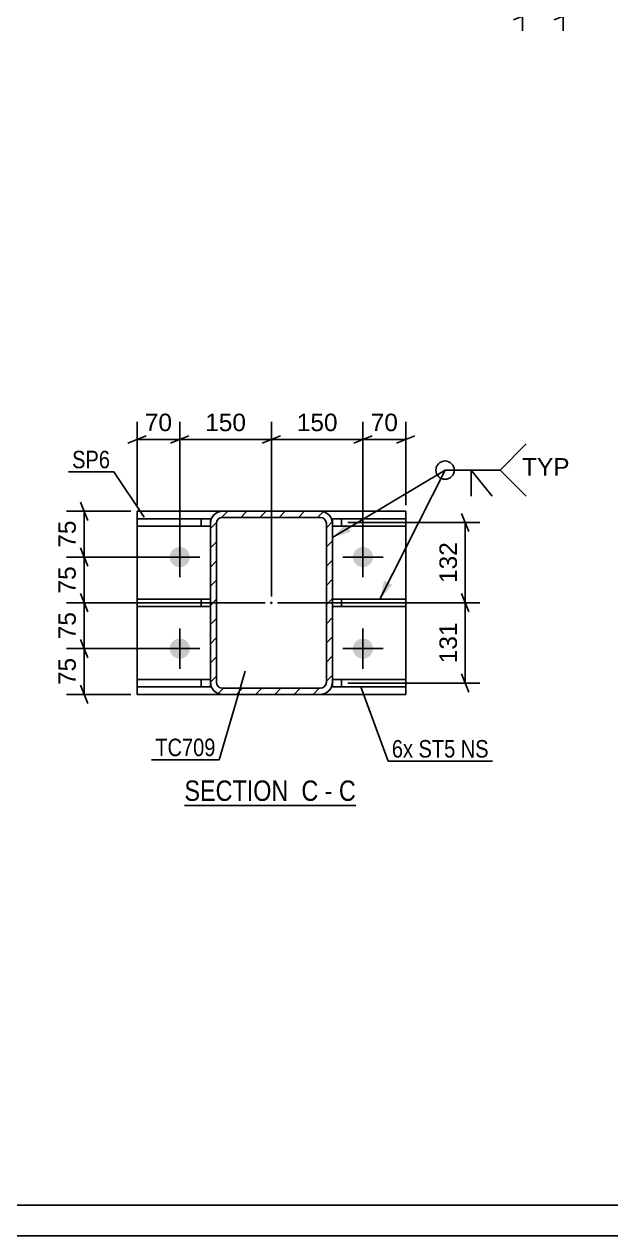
# Model space of a CAD drawing. Header units: millimetres. Extents: x 0 to 841, y 0 to 594.
# Drawn here: x 236.9 to 333, y 0 to 198.5 of the extents above; entities that cross this region are included whole.
import ezdxf

# ---------------------------------------------------------------- set-up
doc = ezdxf.new("R2010")
doc.units = ezdxf.units.MM
doc.linetypes.add('DXK_LINE_DOT2', pattern=[3.9198, 1.9599, -1.9599])
doc.linetypes.add('DXK_LINE_DOT3', pattern=[5.9187, 2.979, -0.9799, 0.9799, -0.9799])
doc.styles.add('Arial', font='ARIAL.TTF', dxfattribs={"height": 0.2})
doc.styles.add('Arial Narrow', font='ARIALN.TTF', dxfattribs={"height": 0.2})

# ---------------------------------------------------------------- blocks, each defined once
blk = doc.blocks.new('Unknown-284928707-1132')
at = {"color": 5, "linetype": 'Continuous'}
for p, q in [((5, 5), (836, 5)), ((0, 0), (841, 0))]:
    blk.add_line(p, q, dxfattribs=at)
blk = doc.blocks.new('Unknown-284928707-15 - 1247')
at = {"color": 6, "linetype": 'Continuous'}
blk.add_line((263.16, 70.51), (291.23, 70.51), dxfattribs=at)
at = {"color": 0, "linetype": 'Continuous'}
for points in [[(281.27, 71.26), (281.27, 74.76), (263.16, 74.76), (263.16, 71.26)], [(285.09, 71.26), (285.09, 74.76), (282.32, 74.76), (282.32, 71.26)], [(287.41, 71.26), (287.41, 74.76), (286.14, 74.76), (286.14, 71.26)], [(291.23, 71.26), (291.23, 74.76), (288.46, 74.76), (288.46, 71.26)]]:
    blk.add_wipeout(points, dxfattribs=at)
at = {"color": 7, "linetype": 'Continuous', "style": 'Arial Narrow'}
for s, p in [('SECTION ', (263.16, 71.26)), ('C', (282.32, 71.26)), ('C', (288.46, 71.26)), ('-', (286.14, 71.26))]:
    blk.add_text(s, height=3.34, dxfattribs=at).set_placement(p)
blk = doc.blocks.new('Part-284928707-1292 - 1247')
at = {"linetype": 'Continuous'}
h = blk.add_hatch(dxfattribs=at)
h.set_pattern_fill('', scale=0.7, style=0, pattern_type=0)
h.set_pattern_definition([(45, (267.3977, 90.7147), (-1.57154, 1.57154), [])])
h.paths.add_polyline_path([(267.4, 116.71), (267.4, 90.71), (267.55, 89.95), (267.98, 89.3), (268.63, 88.87), (269.4, 88.71), (285.4, 88.71), (286.16, 88.87), (286.81, 89.3), (287.25, 89.95), (287.4, 90.71), (287.4, 116.71), (287.25, 117.48), (286.81, 118.13), (286.16, 118.56), (285.4, 118.71), (269.4, 118.71), (268.63, 118.56), (267.98, 118.13), (267.55, 117.48)])
h.paths.add_polyline_path([(268.69, 117.42), (269.01, 117.64), (269.4, 117.71), (285.4, 117.71), (285.78, 117.64), (286.1, 117.42), (286.32, 117.1), (286.4, 116.71), (286.4, 90.71), (286.32, 90.33), (286.1, 90.01), (285.78, 89.79), (285.4, 89.71), (269.4, 89.71), (269.01, 89.79), (268.69, 90.01), (268.47, 90.33), (268.4, 90.71), (268.4, 116.71), (268.47, 117.1)])
blk.add_hatch(color=246, dxfattribs=at).paths.add_polyline_path([(277.4, 103.61, -1), (277.4, 103.81, -1)])
at = {"color": 7, "linetype": 'DXK_LINE_DOT2'}
for p, q in [((267.4, 116.71), (267.55, 117.48)), ((268.63, 118.56), (269.4, 118.71)), ((269.4, 117.71), (269.01, 117.64)), ((269.4, 118.71), (285.4, 118.71)), ((269.4, 117.71), (285.4, 117.71)), ((285.4, 118.71), (286.16, 118.56)), ((285.78, 117.64), (285.4, 117.71)), ((287.25, 117.48), (287.4, 116.71)), ((267.4, 116.71), (267.4, 90.71)), ((268.47, 117.1), (268.4, 116.71)), ((268.4, 90.71), (268.4, 116.71)), ((286.4, 116.71), (286.32, 117.1)), ((286.4, 90.71), (286.4, 116.71)), ((287.4, 116.71), (287.4, 90.71)), ((267.55, 89.95), (267.4, 90.71)), ((268.4, 90.71), (268.47, 90.33)), ((269.01, 89.79), (269.4, 89.71)), ((269.4, 89.71), (285.4, 89.71)), ((285.4, 89.71), (285.78, 89.79)), ((286.32, 90.33), (286.4, 90.71)), ((287.4, 90.71), (287.25, 89.95)), ((269.4, 88.71), (268.63, 88.87)), ((269.4, 88.71), (285.4, 88.71)), ((286.16, 88.87), (285.4, 88.71))]:
    blk.add_line(p, q, dxfattribs=at)
at = {"color": 2, "linetype": 'Continuous'}
for p, q in [((267.55, 117.48), (267.4, 116.71)), ((269.4, 118.71), (268.63, 118.56)), ((269.01, 117.64), (269.4, 117.71)), ((269.4, 118.71), (285.4, 118.71)), ((269.4, 117.71), (285.4, 117.71)), ((286.16, 118.56), (285.4, 118.71)), ((285.4, 117.71), (285.78, 117.64)), ((287.4, 116.71), (287.25, 117.48)), ((267.4, 90.71), (267.4, 116.71)), ((268.4, 116.71), (268.47, 117.1)), ((268.4, 90.71), (268.4, 116.71)), ((286.32, 117.1), (286.4, 116.71)), ((286.4, 90.71), (286.4, 116.71)), ((287.4, 90.71), (287.4, 116.71)), ((267.4, 90.71), (267.55, 89.95)), ((268.47, 90.33), (268.4, 90.71)), ((269.4, 89.71), (269.01, 89.79)), ((269.4, 89.71), (285.4, 89.71)), ((285.78, 89.79), (285.4, 89.71)), ((286.4, 90.71), (286.32, 90.33)), ((287.25, 89.95), (287.4, 90.71)), ((268.63, 88.87), (269.4, 88.71)), ((269.4, 88.71), (285.4, 88.71)), ((285.4, 88.71), (286.16, 88.87))]:
    blk.add_line(p, q, dxfattribs=at)
at = {"color": 7, "linetype": 'DXK_LINE_DOT3'}
blk.add_line((277.4, 103.71), (277.4, 103.71), dxfattribs=at)
at = {"color": 246, "linetype": 'DXK_LINE_DOT2'}
blk.add_line((277.4, 103.71), (277.4, 103.71), dxfattribs=at)
at = {"color": 246, "linetype": 'Continuous'}
blk.add_circle((277.4, 103.71), 0.1, dxfattribs=at)
at = {"color": 7, "linetype": 'DXK_LINE_DOT2'}
for centre, radius, start, end in [((269.4, 116.71), 2, 112.5, 157.5), ((269.4, 116.71), 1, 112.5, 157.5), ((285.4, 116.71), 1, 22.5, 67.5), ((285.4, 116.71), 2, 22.5, 67.5), ((269.4, 90.71), 2, 202.5, 247.5), ((269.4, 90.71), 1, 202.5, 247.5), ((285.4, 90.71), 1, 292.5, 337.5), ((285.4, 90.71), 2, 292.5, 337.5)]:
    blk.add_arc(centre, radius, start, end, dxfattribs=at)
at = {"color": 2, "linetype": 'Continuous'}
for centre, radius, start, end in [((269.4, 116.71), 2, 112.5, 157.5), ((269.4, 116.71), 1, 112.5, 157.5), ((285.4, 116.71), 1, 22.5, 67.5), ((285.4, 116.71), 2, 22.5, 67.5), ((269.4, 90.71), 2, 202.5, 247.5), ((269.4, 90.71), 1, 202.5, 247.5), ((285.4, 90.71), 1, 292.5, 337.5), ((285.4, 90.71), 2, 292.5, 337.5)]:
    blk.add_arc(centre, radius, start, end, dxfattribs=at)
blk = doc.blocks.new('Part-284928707-1360 - 1247')
at = {"color": 2, "linetype": 'Continuous'}
for p, q in [((299.4, 91.17), (287.4, 91.17)), ((287.4, 90.71), (287.4, 89.97)), ((299.4, 89.97), (287.4, 89.97)), ((299.4, 91.17), (299.4, 89.97))]:
    blk.add_line(p, q, dxfattribs=at)
at = {"color": 7, "linetype": 'DXK_LINE_DOT2'}
for p, q in [((287.4, 91.17), (287.4, 90.71)), ((288.9, 89.97), (288.9, 91.17))]:
    blk.add_line(p, q, dxfattribs=at)
blk = doc.blocks.new('Part-284928707-1355 - 1247')
at = {"color": 2, "linetype": 'Continuous'}
for p, q in [((299.4, 117.47), (287.4, 117.47)), ((287.4, 117.47), (287.4, 116.71)), ((299.4, 117.47), (299.4, 116.27)), ((299.4, 116.27), (287.4, 116.27))]:
    blk.add_line(p, q, dxfattribs=at)
at = {"color": 7, "linetype": 'DXK_LINE_DOT2'}
for p, q in [((288.9, 116.27), (288.9, 117.47)), ((287.4, 116.71), (287.4, 116.27))]:
    blk.add_line(p, q, dxfattribs=at)
blk = doc.blocks.new('Part-284928707-1268 - 1247')
at = {"color": 2, "linetype": 'Continuous'}
for p, q in [((255.4, 88.71), (255.4, 118.71)), ((255.4, 118.71), (269.4, 118.71)), ((299.4, 118.71), (285.4, 118.71)), ((299.4, 88.71), (299.4, 118.71)), ((269.4, 88.71), (255.4, 88.71)), ((299.4, 88.71), (285.4, 88.71))]:
    blk.add_line(p, q, dxfattribs=at)
at = {"color": 7, "linetype": 'DXK_LINE_DOT2'}
for p, q in [((269.4, 118.71), (285.4, 118.71)), ((269.4, 88.71), (285.4, 88.71))]:
    blk.add_line(p, q, dxfattribs=at)
blk = doc.blocks.new('Part-284928707-1375 - 1247')
at = {"color": 2, "linetype": 'Continuous'}
for p, q in [((255.4, 89.97), (255.4, 91.17)), ((255.4, 91.17), (267.4, 91.17)), ((255.4, 89.97), (267.4, 89.97)), ((267.4, 90.71), (267.4, 89.97))]:
    blk.add_line(p, q, dxfattribs=at)
at = {"color": 7, "linetype": 'DXK_LINE_DOT2'}
for p, q in [((265.9, 89.97), (265.9, 91.17)), ((267.4, 91.17), (267.4, 90.71))]:
    blk.add_line(p, q, dxfattribs=at)
blk = doc.blocks.new('Bolt-284928707-1311 - 1247')
at = {"linetype": 'Continuous'}
for points in [[(260.75, 111.21, -1), (264.05, 111.21, -1)], [(290.75, 111.21, -1), (294.05, 111.21, -1)], [(260.75, 96.21, -1), (264.05, 96.21, -1)], [(290.75, 96.21, -1), (294.05, 96.21, -1)]]:
    blk.add_hatch(color=1, dxfattribs=at).paths.add_polyline_path(points)
at = {"color": 1, "linetype": 'Continuous'}
for p, q in [((262.4, 107.91), (262.4, 114.51)), ((292.4, 107.91), (292.4, 114.51)), ((265.7, 111.21), (259.1, 111.21)), ((295.7, 111.21), (289.1, 111.21)), ((262.4, 92.91), (262.4, 99.51)), ((292.4, 92.91), (292.4, 99.51)), ((265.7, 96.21), (259.1, 96.21)), ((295.7, 96.21), (289.1, 96.21))]:
    blk.add_line(p, q, dxfattribs=at)
blk = doc.blocks.new('Part-284928707-1350 - 1247')
at = {"color": 2, "linetype": 'Continuous'}
for p, q in [((299.4, 104.32), (287.4, 104.32)), ((299.4, 104.32), (299.4, 103.12)), ((299.4, 103.12), (287.4, 103.12))]:
    blk.add_line(p, q, dxfattribs=at)
at = {"color": 7, "linetype": 'DXK_LINE_DOT2'}
for p, q in [((287.4, 104.32), (287.4, 103.12)), ((288.9, 103.12), (288.9, 104.32))]:
    blk.add_line(p, q, dxfattribs=at)
blk = doc.blocks.new('Part-284928707-1365 - 1247')
at = {"color": 2, "linetype": 'Continuous'}
for p, q in [((255.4, 103.12), (255.4, 104.32)), ((255.4, 104.32), (267.4, 104.32)), ((255.4, 103.12), (267.4, 103.12))]:
    blk.add_line(p, q, dxfattribs=at)
at = {"color": 7, "linetype": 'DXK_LINE_DOT2'}
for p, q in [((265.9, 103.12), (265.9, 104.32)), ((267.4, 104.32), (267.4, 103.12))]:
    blk.add_line(p, q, dxfattribs=at)
blk = doc.blocks.new('Part-284928707-1370 - 1247')
at = {"color": 2, "linetype": 'Continuous'}
for p, q in [((255.4, 116.27), (255.4, 117.47)), ((255.4, 117.47), (267.4, 117.47)), ((267.4, 117.47), (267.4, 116.71)), ((255.4, 116.27), (267.4, 116.27))]:
    blk.add_line(p, q, dxfattribs=at)
at = {"color": 7, "linetype": 'DXK_LINE_DOT2'}
for p, q in [((265.9, 116.27), (265.9, 117.47)), ((267.4, 116.71), (267.4, 116.27))]:
    blk.add_line(p, q, dxfattribs=at)
blk = doc.blocks.new('StraightDimension-284928707-1504 - 1247')
at = {"color": 7, "linetype": 'Continuous'}
for p, q in [((309.74, 115.37), (308.54, 118.37)), ((289.9, 116.87), (311.54, 116.87)), ((309.14, 103.72), (309.14, 116.87)), ((308.54, 105.22), (309.74, 102.22)), ((278.4, 103.72), (311.54, 103.72))]:
    blk.add_line(p, q, dxfattribs=at)
at = {"color": 0}
blk.add_wipeout([(308.39, 114.23), (304.19, 114.23), (304.19, 106.36), (308.39, 106.36)], dxfattribs=at)
at = {"color": 3, "style": 'Arial'}
blk.add_text('132', height=2.865, rotation=90.0002, dxfattribs=at).set_placement((307.79, 106.96))
blk = doc.blocks.new('StraightDimension-284928707-1439 - 1247')
at = {"color": 7, "linetype": 'Continuous'}
for p, q in [((255.4, 119.71), (255.4, 133.34)), ((262.4, 112.21), (262.4, 133.34)), ((253.9, 129.89), (256.9, 131.09)), ((263.9, 131.09), (260.9, 129.89)), ((255.4, 130.49), (262.4, 130.49))]:
    blk.add_line(p, q, dxfattribs=at)
at = {"color": 0}
blk.add_wipeout([(261.72, 131.24), (261.72, 135.44), (256.07, 135.44), (256.07, 131.24)], dxfattribs=at)
at = {"color": 3, "style": 'Arial'}
blk.add_text('70', height=2.865, dxfattribs=at).set_placement((256.67, 131.84))
blk = doc.blocks.new('StraightDimension-284928707-1493 - 1247')
at = {"color": 7, "linetype": 'Continuous'}
for p, q in [((309.74, 102.22), (308.54, 105.22)), ((278.4, 103.72), (311.54, 103.72)), ((309.14, 90.57), (309.14, 103.72)), ((308.54, 92.07), (309.74, 89.07)), ((289.9, 90.57), (311.54, 90.57))]:
    blk.add_line(p, q, dxfattribs=at)
at = {"color": 0}
blk.add_wipeout([(308.39, 101.08), (304.19, 101.08), (304.19, 93.21), (308.39, 93.21)], dxfattribs=at)
at = {"color": 3, "style": 'Arial'}
blk.add_text('131', height=2.865, rotation=90.0002, dxfattribs=at).set_placement((307.79, 93.81))
blk = doc.blocks.new('StraightDimension-284928707-1450 - 1247')
at = {"color": 7, "linetype": 'Continuous'}
for p, q in [((246.11, 97.71), (247.31, 94.71)), ((261.4, 96.21), (243.86, 96.21)), ((246.71, 88.71), (246.71, 96.21)), ((247.31, 87.21), (246.11, 90.21)), ((254.4, 88.71), (243.86, 88.71))]:
    blk.add_line(p, q, dxfattribs=at)
at = {"color": 0}
blk.add_wipeout([(245.96, 95.29), (241.76, 95.29), (241.76, 89.64), (245.96, 89.64)], dxfattribs=at)
at = {"color": 3, "style": 'Arial'}
blk.add_text('75', height=2.865, rotation=90.0002, dxfattribs=at).set_placement((245.36, 90.24))
blk = doc.blocks.new('StraightDimension-284928707-1401 - 1247')
at = {"color": 7, "linetype": 'Continuous'}
for p, q in [((292.4, 112.21), (292.4, 133.34)), ((299.4, 119.71), (299.4, 133.34)), ((290.9, 129.89), (293.9, 131.09)), ((300.9, 131.09), (297.9, 129.89)), ((292.4, 130.49), (299.4, 130.49))]:
    blk.add_line(p, q, dxfattribs=at)
at = {"color": 0}
blk.add_wipeout([(298.72, 131.24), (298.72, 135.44), (293.07, 135.44), (293.07, 131.24)], dxfattribs=at)
at = {"color": 3, "style": 'Arial'}
blk.add_text('70', height=2.865, dxfattribs=at).set_placement((293.67, 131.84))
blk = doc.blocks.new('StraightDimension-284928707-1417 - 1247')
at = {"color": 7, "linetype": 'Continuous'}
for p, q in [((277.4, 104.72), (277.4, 133.34)), ((292.4, 112.21), (292.4, 133.34)), ((278.9, 131.09), (275.9, 129.89)), ((290.9, 129.89), (293.9, 131.09)), ((277.4, 130.49), (292.4, 130.49))]:
    blk.add_line(p, q, dxfattribs=at)
at = {"color": 0}
blk.add_wipeout([(288.83, 131.24), (288.83, 135.44), (280.96, 135.44), (280.96, 131.24)], dxfattribs=at)
at = {"color": 3, "style": 'Arial'}
blk.add_text('150', height=2.865, dxfattribs=at).set_placement((281.56, 131.84))
blk = doc.blocks.new('StraightDimension-284928707-1428 - 1247')
at = {"color": 7, "linetype": 'Continuous'}
for p, q in [((262.4, 112.21), (262.4, 133.34)), ((277.4, 104.72), (277.4, 133.34)), ((263.9, 131.09), (260.9, 129.89)), ((275.9, 129.89), (278.9, 131.09)), ((262.4, 130.49), (277.4, 130.49))]:
    blk.add_line(p, q, dxfattribs=at)
at = {"color": 0}
blk.add_wipeout([(273.83, 131.24), (273.83, 135.44), (265.96, 135.44), (265.96, 131.24)], dxfattribs=at)
at = {"color": 3, "style": 'Arial'}
blk.add_text('150', height=2.865, dxfattribs=at).set_placement((266.56, 131.84))
blk = doc.blocks.new('StraightDimension-284928707-1460 - 1247')
at = {"color": 7, "linetype": 'Continuous'}
for p, q in [((246.11, 105.22), (247.31, 102.22)), ((276.4, 103.72), (243.86, 103.72)), ((246.71, 96.21), (246.71, 103.72)), ((247.31, 94.71), (246.11, 97.71)), ((261.4, 96.21), (243.86, 96.21))]:
    blk.add_line(p, q, dxfattribs=at)
at = {"color": 0}
blk.add_wipeout([(245.96, 102.79), (241.76, 102.79), (241.76, 97.14), (245.96, 97.14)], dxfattribs=at)
at = {"color": 3, "style": 'Arial'}
blk.add_text('75', height=2.865, rotation=90.0002, dxfattribs=at).set_placement((245.36, 97.74))
blk = doc.blocks.new('StraightDimension-284928707-1471 - 1247')
at = {"color": 7, "linetype": 'Continuous'}
for p, q in [((261.4, 111.21), (243.86, 111.21)), ((246.11, 112.71), (247.31, 109.71)), ((246.71, 103.72), (246.71, 111.21)), ((247.31, 102.22), (246.11, 105.22)), ((276.4, 103.72), (243.86, 103.72))]:
    blk.add_line(p, q, dxfattribs=at)
at = {"color": 0}
blk.add_wipeout([(245.96, 110.29), (241.76, 110.29), (241.76, 104.64), (245.96, 104.64)], dxfattribs=at)
at = {"color": 3, "style": 'Arial'}
blk.add_text('75', height=2.865, rotation=90.0002, dxfattribs=at).set_placement((245.36, 105.24))
blk = doc.blocks.new('StraightDimension-284928707-1482 - 1247')
at = {"color": 7, "linetype": 'Continuous'}
for p, q in [((246.11, 120.21), (247.31, 117.21)), ((254.4, 118.71), (243.86, 118.71)), ((246.71, 111.21), (246.71, 118.71)), ((261.4, 111.21), (243.86, 111.21)), ((247.31, 109.71), (246.11, 112.71))]:
    blk.add_line(p, q, dxfattribs=at)
at = {"color": 0}
blk.add_wipeout([(245.96, 117.79), (241.76, 117.79), (241.76, 112.14), (245.96, 112.14)], dxfattribs=at)
at = {"color": 3, "style": 'Arial'}
blk.add_text('75', height=2.865, rotation=90.0002, dxfattribs=at).set_placement((245.36, 112.74))
blk = doc.blocks.new('StraightDimension-284928707-2350 - 2077')
at = {"color": 7, "linetype": 'Continuous'}
for p, q in [((318.53, 213.85), (318.53, 197.45)), ((325.2, 213.13), (325.2, 197.45)), ((317.03, 199.25), (320.03, 200.45)), ((318.53, 199.85), (325.2, 199.85)), ((326.7, 200.45), (323.7, 199.25))]:
    blk.add_line(p, q, dxfattribs=at)
at = {"color": 0}
blk.add_wipeout([(318.01, 200.6), (318.01, 204.8), (310.14, 204.8), (310.14, 200.6)], dxfattribs=at)
at = {"color": 7, "linetype": 'Continuous'}
blk.add_line((318.53, 199.85), (309.61, 199.85), dxfattribs=at)
blk.add_line((318.53, 199.85), (309.61, 199.85), dxfattribs=at)
at = {"color": 3, "style": 'Arial'}
blk.add_text('100', height=2.865, dxfattribs=at).set_placement((310.74, 201.2))
blk = doc.blocks.new('StraightDimension-284928707-2349 - 2077')
at = {"color": 7, "linetype": 'Continuous'}
for p, q in [((325.2, 213.13), (325.2, 197.45)), ((338.53, 213.13), (338.53, 197.45)), ((326.7, 200.45), (323.7, 199.25)), ((325.2, 199.85), (338.53, 199.85)), ((337.03, 199.25), (340.03, 200.45))]:
    blk.add_line(p, q, dxfattribs=at)
at = {"color": 0}
blk.add_wipeout([(335.8, 200.6), (335.8, 204.8), (327.93, 204.8), (327.93, 200.6)], dxfattribs=at)
at = {"color": 3, "style": 'Arial'}
blk.add_text('200', height=2.865, dxfattribs=at).set_placement((328.53, 201.2))
blk = doc.blocks.new('Mark-284928707-1288 - 1247')
at = {"color": 0}
blk.add_wipeout([(268.25, 78.59), (268.25, 81.59), (258.39, 81.59), (258.39, 78.59)], dxfattribs=at)
blk.add_wipeout([(268.25, 78.59), (268.25, 81.59), (258.39, 81.59), (258.39, 78.59)], dxfattribs=at)
at = {"color": 30, "linetype": 'Continuous'}
for p in [(273.1, 92.52), (257.79, 77.99)]:
    blk.add_line(p, (268.85, 77.99), dxfattribs=at)
at = {"color": 3, "style": 'Arial Narrow'}
blk.add_text('TC709', height=2.863, dxfattribs=at).set_placement((258.39, 78.59))
blk = doc.blocks.new('Mark-284928707-1263 - 1247')
at = {"color": 0}
blk.add_wipeout([(250.97, 125.76), (250.97, 128.76), (244.76, 128.76), (244.76, 125.76)], dxfattribs=at)
blk.add_wipeout([(250.97, 125.76), (250.97, 128.76), (244.76, 128.76), (244.76, 125.76)], dxfattribs=at)
at = {"color": 30, "linetype": 'Continuous'}
for p in [(244.16, 125.16), (256.56, 117.75)]:
    blk.add_line(p, (251.57, 125.16), dxfattribs=at)
at = {"color": 3, "style": 'Arial Narrow'}
blk.add_text('SP6', height=2.863, dxfattribs=at).set_placement((244.76, 125.76))
blk = doc.blocks.new('WeldMark-284928707-1511 - 1247')
at = {"linetype": 'Continuous'}
for points in [[(290.36, 115.34), (287.4, 114.44), (289.59, 116.62)], [(297.2, 106.66), (295.18, 104.32), (295.86, 107.33)]]:
    blk.add_hatch(color=30, dxfattribs=at).paths.add_polyline_path(points)
at = {"color": 30, "linetype": 'Continuous'}
for p, q in [((287.4, 114.44), (305.85, 125.45)), ((295.18, 104.32), (305.85, 125.45)), ((305.85, 125.45), (314.85, 125.45))]:
    blk.add_line(p, q, dxfattribs=at)
at = {"color": 3, "linetype": 'Continuous'}
for q in [(313.56, 121.16), (310.13, 121.16)]:
    blk.add_line((310.13, 125.45), q, dxfattribs=at)
for start, end in [(90, 270), (270, 90)]:
    blk.add_arc((305.85, 125.45), 1.5, start, end, dxfattribs=at)
at = {"color": 0, "linetype": 'Continuous'}
blk.add_wipeout([(326.22, 124.55), (326.22, 127.55), (318.45, 127.55), (318.45, 124.55)], dxfattribs=at)
blk.add_wipeout([(326.22, 124.55), (326.22, 127.55), (318.45, 127.55), (318.45, 124.55)], dxfattribs=at)
at = {"color": 3, "linetype": 'Continuous'}
for q in [(319.13, 129.74), (319.13, 121.16)]:
    blk.add_line((314.85, 125.45), q, dxfattribs=at)
at = {"color": 3, "linetype": 'Continuous', "style": 'Arial'}
blk.add_text('TYP', height=2.865, dxfattribs=at).set_placement((318.45, 124.55))
blk = doc.blocks.new('MarkSet-284928707-1574 - 1247')
at = {"color": 0}
blk.add_wipeout([(300.6, 78.36), (300.6, 81.36), (297.13, 81.36), (297.13, 78.36)], dxfattribs=at)
blk.add_wipeout([(300.6, 78.36), (300.6, 81.36), (297.13, 81.36), (297.13, 78.36)], dxfattribs=at)
at = {"color": 30, "linetype": 'Continuous'}
blk.add_line((292.03, 89.97), (296.53, 77.76), dxfattribs=at)
at = {"color": 0}
blk.add_wipeout([(307.52, 78.36), (307.52, 81.36), (301.5, 81.36), (301.5, 78.36)], dxfattribs=at)
blk.add_wipeout([(307.52, 78.36), (307.52, 81.36), (301.5, 81.36), (301.5, 78.36)], dxfattribs=at)
at = {"color": 3, "style": 'Arial Narrow'}
for s, p in [('6x', (297.13, 78.36)), ('ST5', (301.5, 78.36))]:
    blk.add_text(s, height=2.863, dxfattribs=at).set_placement(p)
at = {"color": 0}
blk.add_wipeout([(312.99, 78.36), (312.99, 81.36), (308.42, 81.36), (308.42, 78.36)], dxfattribs=at)
blk.add_wipeout([(312.99, 78.36), (312.99, 81.36), (308.42, 81.36), (308.42, 78.36)], dxfattribs=at)
at = {"color": 30, "linetype": 'Continuous'}
blk.add_line((296.53, 77.76), (313.59, 77.76), dxfattribs=at)
at = {"color": 3, "style": 'Arial Narrow'}
blk.add_text('NS', height=2.863, dxfattribs=at).set_placement((308.42, 78.36))

msp = doc.modelspace()

# ---------------------------------------------------------------- block references
for name in ['Unknown-284928707-1132', 'Part-284928707-1268 - 1247', 'Part-284928707-1370 - 1247', 'Part-284928707-1292 - 1247', 'Part-284928707-1355 - 1247', 'Bolt-284928707-1311 - 1247', 'Part-284928707-1365 - 1247', 'Part-284928707-1350 - 1247', 'Part-284928707-1375 - 1247', 'Part-284928707-1360 - 1247']:
    msp.add_blockref(name, (0, 0))

# ---------------------------------------------------------------- next in the draw order: block references
for name in ['StraightDimension-284928707-2350 - 2077', 'StraightDimension-284928707-1439 - 1247', 'StraightDimension-284928707-1504 - 1247', 'StraightDimension-284928707-1450 - 1247', 'Unknown-284928707-15 - 1247']:
    msp.add_blockref(name, (0, 0))

# ---------------------------------------------------------------- next in the draw order: block references
for name in ['StraightDimension-284928707-2349 - 2077', 'StraightDimension-284928707-1401 - 1247', 'StraightDimension-284928707-1493 - 1247', 'Mark-284928707-1288 - 1247']:
    msp.add_blockref(name, (0, 0))

# ---------------------------------------------------------------- next in the draw order: block references
for name in ['StraightDimension-284928707-1417 - 1247', 'MarkSet-284928707-1574 - 1247']:
    msp.add_blockref(name, (0, 0))

# ---------------------------------------------------------------- next in the draw order: block references
for name in ['StraightDimension-284928707-1428 - 1247', 'WeldMark-284928707-1511 - 1247']:
    msp.add_blockref(name, (0, 0))

# ---------------------------------------------------------------- next in the draw order: block references
msp.add_blockref('StraightDimension-284928707-1460 - 1247', (0, 0))

# ---------------------------------------------------------------- next in the draw order: block references
msp.add_blockref('StraightDimension-284928707-1471 - 1247', (0, 0))

# ---------------------------------------------------------------- next in the draw order: block references
msp.add_blockref('StraightDimension-284928707-1482 - 1247', (0, 0))

# ---------------------------------------------------------------- next in the draw order: block references
msp.add_blockref('Mark-284928707-1263 - 1247', (0, 0))

doc.saveas('drawing.dxf')
